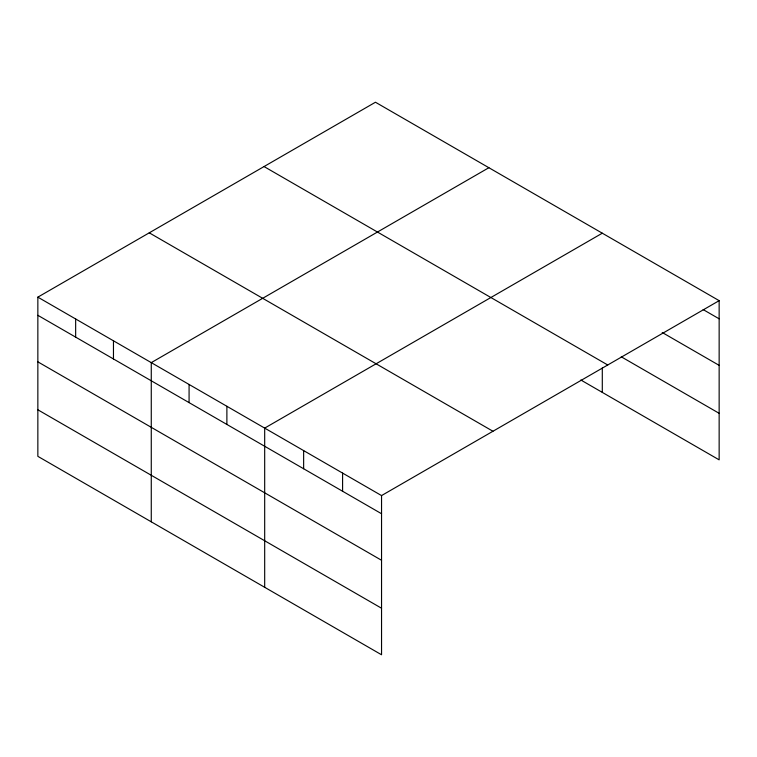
<?xml version="1.0" encoding="UTF-8"?>
<svg xmlns="http://www.w3.org/2000/svg" width="757" height="757" viewBox="0 0 757 757"><rect width="100%" height="100%" fill="white"/><g stroke="black" fill="none" stroke-linecap="round" stroke-linejoin="round"><path stroke-width="1.14" d="M381.547 560.275L381.547 495.58L37.85 297.151L37.85 456.339L381.547 654.767L381.547 560.275L37.85 361.846M580.837 379.995L719.15 459.849L719.15 300.661L375.453 102.233L37.85 297.151M488.871 167.713L151.268 362.631L151.268 521.819M602.298 233.194L264.685 428.112L264.685 587.3M381.547 495.58L719.15 300.661M703.168 309.594L719.15 318.82M662.224 332.493L719.15 365.357M621.27 356.802L719.15 413.313M264.042 166.559L607.739 364.988M149.261 232.825L492.958 431.253M37.85 315.309L381.547 513.738M37.85 409.792L381.547 608.231M602.298 367.949L602.298 392.381M342.59 473.087L342.59 491.246M303.642 450.604L303.642 468.753M226.882 406.282L226.882 424.44M189.08 384.461L189.08 402.61M113.465 340.801L113.465 358.96M75.653 318.971L75.653 337.13"/></g></svg>
